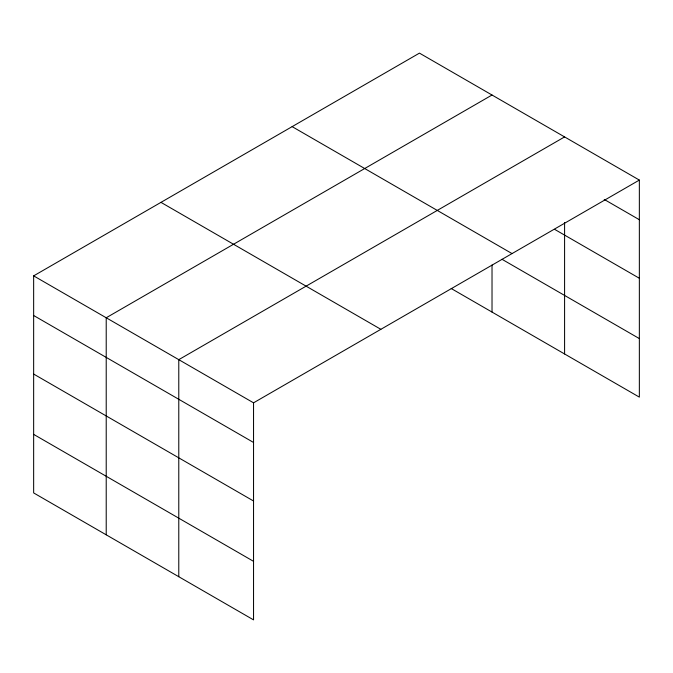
<?xml version="1.0" encoding="UTF-8"?>
<svg xmlns="http://www.w3.org/2000/svg" width="673" height="673" viewBox="0 0 673 673"><rect width="100%" height="100%" fill="white"/><g stroke="black" fill="none" stroke-linecap="round" stroke-linejoin="round"><path stroke-width="1.01" d="M564.588 222.553L564.588 353.964M33.65 275.871L253.544 402.824L253.544 619.875L33.65 492.922L33.65 275.871L419.456 53.125L639.35 180.078L639.35 397.129L451.204 288.507M492.022 95.019L106.216 317.765L106.216 534.816M564.588 136.913L178.782 359.66L178.782 576.711M253.544 402.824L639.35 180.078M604.219 199.435L639.35 219.718M554.611 229.342L639.35 278.26M292.141 126.633L512.035 253.586M501.999 259.29L639.35 338.586M160.965 202.363L380.859 329.316M33.65 315.502L253.544 442.464M33.65 374.053L253.544 501.006M33.65 434.371L253.544 561.332M492.022 265.027L492.022 312.07"/></g></svg>
